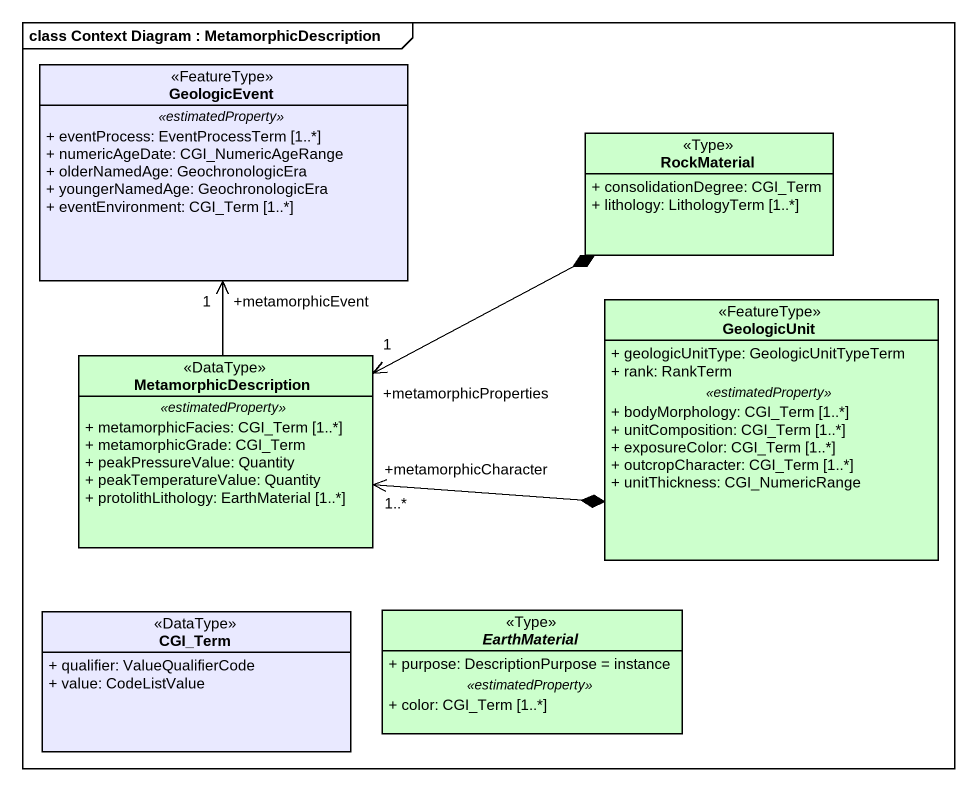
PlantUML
@startuml
mainframe class Context Diagram : MetamorphicDescription
hide circle
hide empty members
skinparam classAttributeIconSize 0
class GeologicEvent <<FeatureType>> #E9E9FF {
  .. <<estimatedProperty>> ..
  + eventProcess: EventProcessTerm [1..*]
  + numericAgeDate: CGI_NumericAgeRange
  + olderNamedAge: GeochronologicEra
  + youngerNamedAge: GeochronologicEra
  + eventEnvironment: CGI_Term [1..*]
}
class RockMaterial <<Type>> #CCFFCC {
  + consolidationDegree: CGI_Term
  + lithology: LithologyTerm [1..*]
}
class GeologicUnit <<FeatureType>> #CCFFCC {
  + geologicUnitType: GeologicUnitTypeTerm
  + rank: RankTerm
  .. <<estimatedProperty>> ..
  + bodyMorphology: CGI_Term [1..*]
  + unitComposition: CGI_Term [1..*]
  + exposureColor: CGI_Term [1..*]
  + outcropCharacter: CGI_Term [1..*]
  + unitThickness: CGI_NumericRange
}
class MetamorphicDescription <<DataType>> #CCFFCC {
  .. <<estimatedProperty>> ..
  + metamorphicFacies: CGI_Term [1..*]
  + metamorphicGrade: CGI_Term
  + peakPressureValue: Quantity
  + peakTemperatureValue: Quantity
  + protolithLithology: EarthMaterial [1..*]
}
class CGI_Term <<DataType>> #E9E9FF {
  + qualifier: ValueQualifierCode
  + value: CodeListValue
}
abstract class EarthMaterial <<Type>> #CCFFCC {
  + purpose: DescriptionPurpose = instance
  .. <<estimatedProperty>> ..
  + color: CGI_Term [1..*]
}
RockMaterial *-left-> "+metamorphicProperties\n1" MetamorphicDescription
GeologicUnit *-left-> "+metamorphicCharacter\n1..*" MetamorphicDescription
MetamorphicDescription -up-> "+metamorphicEvent\n1" GeologicEvent
@enduml
